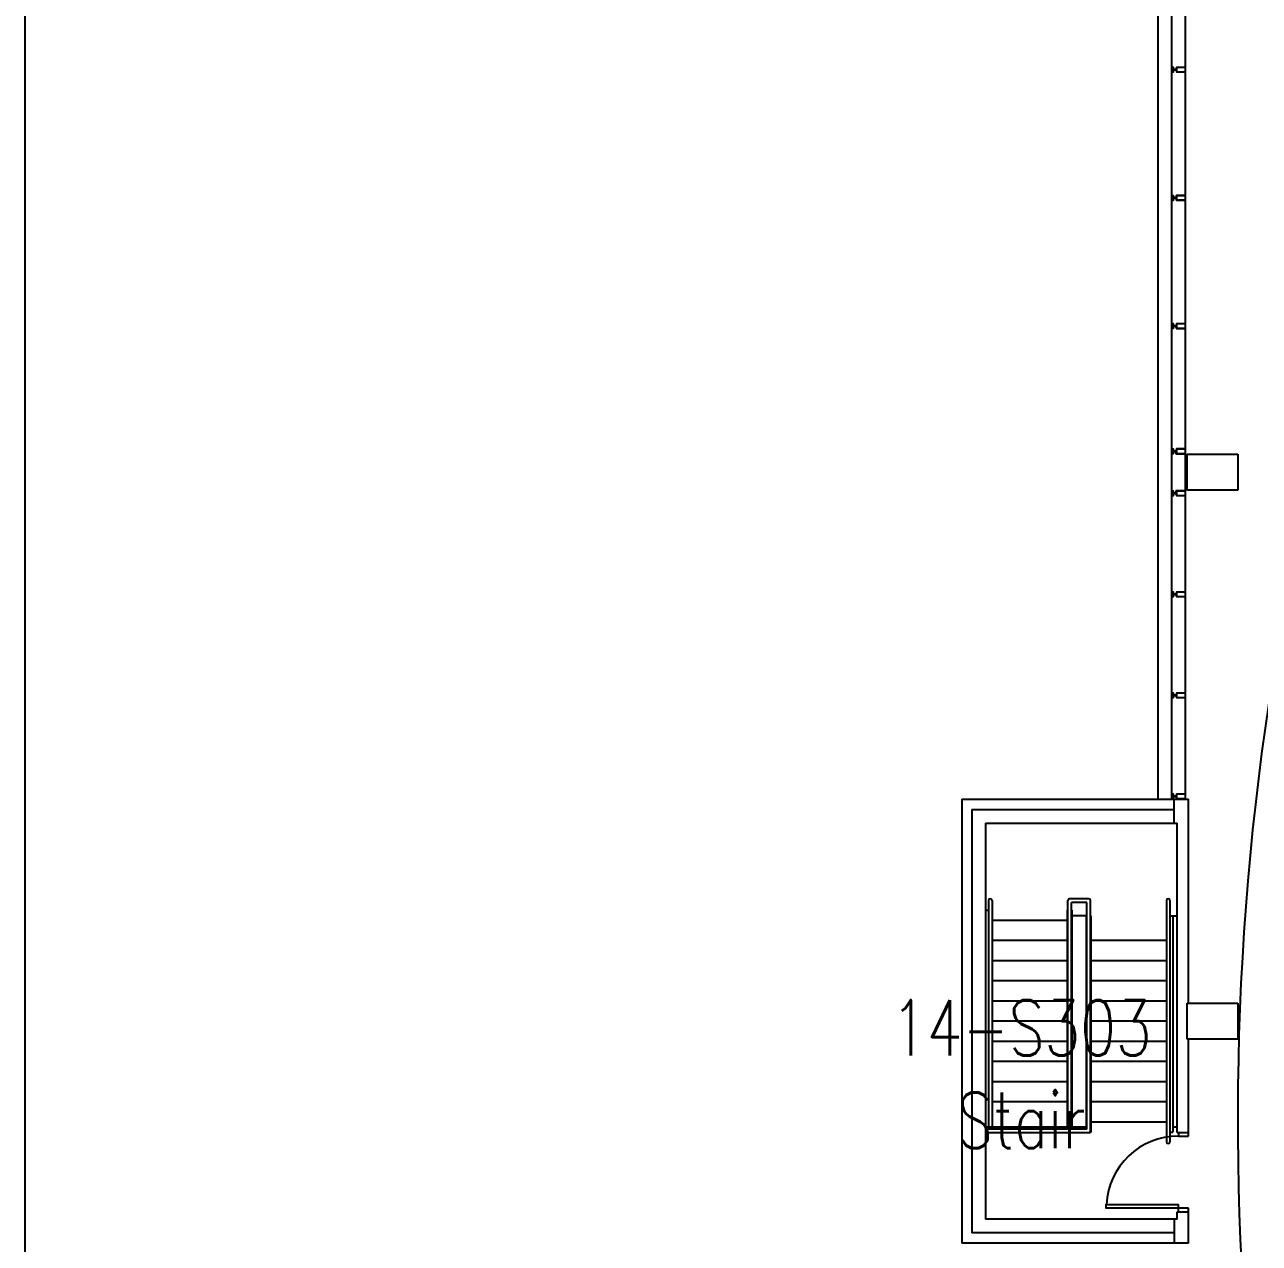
# Model space of a CAD drawing. Extents: x 11182 to 734459, y -1391328 to 152085.
# Drawn here: x 409349 to 426488, y -1339550 to -1322633 of the extents above; entities that cross this region are included whole.
import ezdxf
from ezdxf.enums import TextEntityAlignment as Align

# ---------------------------------------------------------------- set-up
doc = ezdxf.new("R2010")
doc.units = 0
doc.header["$LTSCALE"] = 500
doc.header["$MEASUREMENT"] = 0
doc.layers.add('0_Defpoints', color=106, linetype='CONTINUOUS', plot=False)
for name, color, linetype in [('0_room_data', 7, 'CONTINUOUS'), ('1_Wall_Exist', 251, 'CONTINUOUS'), ('3_Text', 7, 'CONTINUOUS')]:
    doc.layers.add(name, color=color, linetype=linetype)
doc.styles.add('1_200', font='simplex.shx', dxfattribs={"width": 0.75, "height": 460})

# ---------------------------------------------------------------- blocks, each defined once
blk = doc.blocks.new('room_data')
at = {"layer": '3_Text', "style": '1_200', "width": 0.75}
for tag, p in [('ROOMNUM', (0, 0)), ('ROOMUSE', (0, -575))]:
    blk.add_attdef(tag, text='', height=345, dxfattribs=at).set_placement(p, align=Align.MIDDLE_CENTER)

msp = doc.modelspace()

# ---------------------------------------------------------------- linework, layer by layer
at = {"layer": '0_Defpoints'}
msp.add_lwpolyline([(555335, -1382994), (555335, -1288533), (409349, -1288533), (409349, -1382994)], close=True, dxfattribs=at)
at = {"layer": '1_Wall_Exist'}
for p, q in [((425084, -1333391), (425084, -1305893)), ((425270, -1306297), (425270, -1333391)), ((425300, -1323249), (425300, -1323265)), ((425300, -1325029), (425300, -1325045)), ((425300, -1326809), (425300, -1326825)), ((425300, -1328547), (425300, -1328563)), ((425329, -1328569), (425329, -1328591)), ((425329, -1328591), (425461, -1328591)), ((425461, -1328591), (425461, -1329103)), ((425488, -1329097), (425488, -1328597)), ((425488, -1328597), (426188, -1328597)), ((426188, -1328597), (426188, -1329097)), ((425300, -1329131), (425300, -1329147)), ((425461, -1329103), (425330, -1329103)), ((425330, -1329103), (425330, -1329125)), ((426188, -1329097), (425488, -1329097)), ((425300, -1330533), (425300, -1330549)), ((425300, -1331935), (425300, -1331951)), ((425300, -1333337), (425300, -1333353)), ((422357, -1333386), (422357, -1339548)), ((422357, -1333386), (425504, -1333386)), ((422498, -1333527), (425304, -1333527)), ((422498, -1333527), (422498, -1339407)), ((425304, -1333717), (425304, -1333386)), ((425504, -1336217), (425504, -1333386)), ((422688, -1333717), (425348, -1333717)), ((422688, -1333717), (422688, -1339217)), ((425348, -1338012), (425348, -1333717)), ((422728, -1334792), (422728, -1337932)), ((422778, -1334792), (422778, -1337932)), ((423830, -1337932), (423830, -1334792)), ((424120, -1334767), (423855, -1334767)), ((423880, -1337932), (423880, -1334817)), ((424095, -1334817), (423880, -1334817)), ((424095, -1337967), (424095, -1334817)), ((424145, -1337992), (424145, -1334792)), ((425198, -1334792), (425198, -1338142)), ((425248, -1334792), (425248, -1338142)), ((422688, -1334927), (422728, -1334927)), ((423823, -1335067), (422778, -1335067)), ((423823, -1337932), (423823, -1334927)), ((423823, -1334927), (423830, -1334927)), ((423880, -1334927), (423888, -1334927)), ((423888, -1337932), (423888, -1334927)), ((424095, -1335002), (423888, -1335002)), ((424088, -1337967), (424088, -1335002)), ((424145, -1335002), (424153, -1335002)), ((424153, -1338007), (424153, -1335002)), ((425248, -1335002), (425332, -1335002)), ((425288, -1335002), (425288, -1338007)), ((423823, -1335347), (422778, -1335347)), ((425198, -1335347), (424153, -1335347)), ((423823, -1335627), (422778, -1335627)), ((425198, -1335627), (424153, -1335627)), ((423823, -1335907), (422778, -1335907)), ((425198, -1335907), (424153, -1335907)), ((423823, -1336187), (422778, -1336187)), ((425198, -1336187), (424153, -1336187)), ((425488, -1336717), (425488, -1336217)), ((425488, -1336217), (426188, -1336217)), ((426188, -1336217), (426188, -1336717)), ((423823, -1336467), (422778, -1336467)), ((425198, -1336467), (424153, -1336467)), ((423823, -1336747), (422778, -1336747)), ((425198, -1336747), (424153, -1336747)), ((426188, -1336717), (425488, -1336717)), ((423823, -1337027), (422778, -1337027)), ((425198, -1337027), (424153, -1337027)), ((423823, -1337307), (422778, -1337307)), ((425198, -1337307), (424153, -1337307)), ((423823, -1337587), (422778, -1337587)), ((425198, -1337587), (424153, -1337587)), ((422688, -1337932), (424088, -1337932)), ((424095, -1337967), (422728, -1337967)), ((425198, -1337867), (424153, -1337867)), ((425288, -1337932), (425332, -1337932)), ((424120, -1338017), (422728, -1338017)), ((424140, -1338007), (424153, -1338007)), ((425248, -1338007), (425288, -1338007)), ((425348, -1338012), (425504, -1338012)), ((425348, -1339217), (425348, -1339112)), ((425348, -1339112), (425504, -1339112)), ((425504, -1339548), (425504, -1339062)), ((425348, -1339217), (422688, -1339217)), ((425304, -1339217), (425304, -1339548)), ((425304, -1339407), (422498, -1339407)), ((425504, -1339548), (422357, -1339548))]:
    msp.add_line(p, q, dxfattribs=at)
for points in [[(425336, -1333353), (425336, -1333371, 0.414214), (425337, -1333372), (425337, -1333372), (425337, -1333371), (425340, -1333371, -0.414214), (425342, -1333373), (425342, -1333374, -0.414214), (425340, -1333375), (425337, -1333375), (425337, -1333374), (425337, -1333374, 0.414214), (425336, -1333375), (425336, -1333377), (425464, -1333377), (425464, -1306297)], [(425270, -1323225), (425294, -1323225), (425294, -1323225, -0.36397), (425293, -1323226), (425291, -1323226), (425288, -1323227), (425272, -1323227), (425272, -1323287), (425288, -1323287, -1.25595), (425291, -1323287), (425293, -1323288, -0.36397), (425294, -1323288), (425294, -1323289), (425270, -1323289)], [(425294, -1323261), (425298, -1323261, 0.414214), (425299, -1323260), (425299, -1323254, 0.414214), (425298, -1323253), (425294, -1323253)], [(425300, -1323253), (425301, -1323253), (425301, -1323254), (425301, -1323254), (425302, -1323253), (425302, -1323253), (425303, -1323254), (425303, -1323254), (425303, -1323253), (425304, -1323253), (425304, -1323254), (425305, -1323254), (425305, -1323253), (425305, -1323253), (425306, -1323254), (425306, -1323254), (425307, -1323253), (425307, -1323253), (425307, -1323254), (425308, -1323254), (425308, -1323253), (425309, -1323253), (425309, -1323254), (425309, -1323254), (425310, -1323253), (425310, -1323253), (425311, -1323254), (425311, -1323254), (425311, -1323253), (425312, -1323253), (425312, -1323254), (425313, -1323254), (425313, -1323253), (425313, -1323253), (425314, -1323254), (425314, -1323254), (425315, -1323253), (425315, -1323253), (425315, -1323254), (425316, -1323254), (425316, -1323254, -0.627131), (425315, -1323260), (425315, -1323260), (425315, -1323260), (425314, -1323261), (425314, -1323261), (425313, -1323260), (425313, -1323260), (425313, -1323261), (425312, -1323261), (425312, -1323260), (425311, -1323260), (425311, -1323261), (425311, -1323261), (425310, -1323260), (425310, -1323260), (425309, -1323261), (425309, -1323261), (425309, -1323260), (425308, -1323260), (425308, -1323261), (425307, -1323261), (425307, -1323260), (425307, -1323260), (425306, -1323261), (425306, -1323261), (425305, -1323260), (425305, -1323260), (425305, -1323261), (425304, -1323261), (425304, -1323260), (425303, -1323260), (425303, -1323261), (425303, -1323261), (425302, -1323260), (425302, -1323260), (425301, -1323261), (425301, -1323261), (425301, -1323260), (425300, -1323260), (425300, -1323261)], [(425464, -1323225), (425336, -1323225), (425336, -1323226), (425337, -1323227), (425337, -1323227), (425337, -1323226), (425340, -1323226, -0.414214), (425342, -1323228), (425342, -1323229, -0.414214), (425340, -1323230), (425337, -1323230), (425337, -1323230), (425337, -1323230, 0.414214), (425336, -1323230), (425336, -1323249)], [(425336, -1323265), (425336, -1323283, 0.414214), (425337, -1323284), (425337, -1323284), (425337, -1323283), (425340, -1323283, -0.414214), (425342, -1323285), (425342, -1323286, -0.414214), (425340, -1323287), (425337, -1323287), (425337, -1323286), (425337, -1323286, 0.414214), (425336, -1323287), (425336, -1323289), (425464, -1323289)], [(425270, -1325005), (425294, -1325005), (425294, -1325005, -0.36397), (425293, -1325006), (425291, -1325006), (425288, -1325007), (425272, -1325007), (425272, -1325067), (425288, -1325067, -1.25595), (425291, -1325067), (425293, -1325068, -0.36397), (425294, -1325068), (425294, -1325069), (425270, -1325069)], [(425294, -1325041), (425298, -1325041, 0.414214), (425299, -1325040), (425299, -1325034, 0.414214), (425298, -1325033), (425294, -1325033)], [(425300, -1325033), (425301, -1325033), (425301, -1325034), (425301, -1325034), (425302, -1325033), (425302, -1325033), (425303, -1325034), (425303, -1325034), (425303, -1325033), (425304, -1325033), (425304, -1325034), (425305, -1325034), (425305, -1325033), (425305, -1325033), (425306, -1325034), (425306, -1325034), (425307, -1325033), (425307, -1325033), (425307, -1325034), (425308, -1325034), (425308, -1325033), (425309, -1325033), (425309, -1325034), (425309, -1325034), (425310, -1325033), (425310, -1325033), (425311, -1325034), (425311, -1325034), (425311, -1325033), (425312, -1325033), (425312, -1325034), (425313, -1325034), (425313, -1325033), (425313, -1325033), (425314, -1325034), (425314, -1325034), (425315, -1325033), (425315, -1325033), (425315, -1325034), (425316, -1325034), (425316, -1325034, -0.627131), (425315, -1325040), (425315, -1325040), (425315, -1325040), (425314, -1325041), (425314, -1325041), (425313, -1325040), (425313, -1325040), (425313, -1325041), (425312, -1325041), (425312, -1325040), (425311, -1325040), (425311, -1325041), (425311, -1325041), (425310, -1325040), (425310, -1325040), (425309, -1325041), (425309, -1325041), (425309, -1325040), (425308, -1325040), (425308, -1325041), (425307, -1325041), (425307, -1325040), (425307, -1325040), (425306, -1325041), (425306, -1325041), (425305, -1325040), (425305, -1325040), (425305, -1325041), (425304, -1325041), (425304, -1325040), (425303, -1325040), (425303, -1325041), (425303, -1325041), (425302, -1325040), (425302, -1325040), (425301, -1325041), (425301, -1325041), (425301, -1325040), (425300, -1325040), (425300, -1325041)], [(425464, -1325005), (425336, -1325005), (425336, -1325006), (425337, -1325007), (425337, -1325007), (425337, -1325006), (425340, -1325006, -0.414214), (425342, -1325008), (425342, -1325009, -0.414214), (425340, -1325010), (425337, -1325010), (425337, -1325010), (425337, -1325010, 0.414214), (425336, -1325010), (425336, -1325029)], [(425336, -1325045), (425336, -1325063, 0.414214), (425337, -1325064), (425337, -1325064), (425337, -1325063), (425340, -1325063, -0.414214), (425342, -1325065), (425342, -1325066, -0.414214), (425340, -1325067), (425337, -1325067), (425337, -1325066), (425337, -1325066, 0.414214), (425336, -1325067), (425336, -1325069), (425464, -1325069)], [(425270, -1326785), (425294, -1326785), (425294, -1326785, -0.36397), (425293, -1326786), (425291, -1326786), (425288, -1326787), (425272, -1326787), (425272, -1326847), (425288, -1326847, -1.25595), (425291, -1326847), (425293, -1326848, -0.36397), (425294, -1326848), (425294, -1326849), (425270, -1326849)], [(425294, -1326821), (425298, -1326821, 0.414214), (425299, -1326820), (425299, -1326814, 0.414214), (425298, -1326813), (425294, -1326813)], [(425300, -1326813), (425301, -1326813), (425301, -1326814), (425301, -1326814), (425302, -1326813), (425302, -1326813), (425303, -1326814), (425303, -1326814), (425303, -1326813), (425304, -1326813), (425304, -1326814), (425305, -1326814), (425305, -1326813), (425305, -1326813), (425306, -1326814), (425306, -1326814), (425307, -1326813), (425307, -1326813), (425307, -1326814), (425308, -1326814), (425308, -1326813), (425309, -1326813), (425309, -1326814), (425309, -1326814), (425310, -1326813), (425310, -1326813), (425311, -1326814), (425311, -1326814), (425311, -1326813), (425312, -1326813), (425312, -1326814), (425313, -1326814), (425313, -1326813), (425313, -1326813), (425314, -1326814), (425314, -1326814), (425315, -1326813), (425315, -1326813), (425315, -1326814), (425316, -1326814), (425316, -1326814, -0.627131), (425315, -1326820), (425315, -1326820), (425315, -1326820), (425314, -1326821), (425314, -1326821), (425313, -1326820), (425313, -1326820), (425313, -1326821), (425312, -1326821), (425312, -1326820), (425311, -1326820), (425311, -1326821), (425311, -1326821), (425310, -1326820), (425310, -1326820), (425309, -1326821), (425309, -1326821), (425309, -1326820), (425308, -1326820), (425308, -1326821), (425307, -1326821), (425307, -1326820), (425307, -1326820), (425306, -1326821), (425306, -1326821), (425305, -1326820), (425305, -1326820), (425305, -1326821), (425304, -1326821), (425304, -1326820), (425303, -1326820), (425303, -1326821), (425303, -1326821), (425302, -1326820), (425302, -1326820), (425301, -1326821), (425301, -1326821), (425301, -1326820), (425300, -1326820), (425300, -1326821)], [(425464, -1326785), (425336, -1326785), (425336, -1326786), (425337, -1326787), (425337, -1326787), (425337, -1326786), (425340, -1326786, -0.414214), (425342, -1326788), (425342, -1326789, -0.414214), (425340, -1326790), (425337, -1326790), (425337, -1326790), (425337, -1326790, 0.414214), (425336, -1326790), (425336, -1326809)], [(425336, -1326825), (425336, -1326843, 0.414214), (425337, -1326844), (425337, -1326844), (425337, -1326843), (425340, -1326843, -0.414214), (425342, -1326845), (425342, -1326846, -0.414214), (425340, -1326847), (425337, -1326847), (425337, -1326846), (425337, -1326846, 0.414214), (425336, -1326847), (425336, -1326849), (425464, -1326849)], [(425270, -1328523), (425294, -1328523), (425294, -1328523, -0.36397), (425293, -1328524), (425291, -1328524), (425288, -1328525), (425272, -1328525), (425272, -1328585), (425288, -1328585, -1.25595), (425291, -1328585), (425293, -1328586, -0.36397), (425294, -1328586), (425294, -1328587), (425270, -1328587)], [(425294, -1328559), (425298, -1328559, 0.414214), (425299, -1328558), (425299, -1328552, 0.414214), (425298, -1328551), (425294, -1328551)], [(425300, -1328551), (425301, -1328551), (425301, -1328552), (425301, -1328552), (425302, -1328551), (425302, -1328551), (425303, -1328552), (425303, -1328552), (425303, -1328551), (425304, -1328551), (425304, -1328552), (425305, -1328552), (425305, -1328551), (425305, -1328551), (425306, -1328552), (425306, -1328552), (425307, -1328551), (425307, -1328551), (425307, -1328552), (425308, -1328552), (425308, -1328551), (425309, -1328551), (425309, -1328552), (425309, -1328552), (425310, -1328551), (425310, -1328551), (425311, -1328552), (425311, -1328552), (425311, -1328551), (425312, -1328551), (425312, -1328552), (425313, -1328552), (425313, -1328551), (425313, -1328551), (425314, -1328552), (425314, -1328552), (425315, -1328551), (425315, -1328551), (425315, -1328552), (425316, -1328552), (425316, -1328552, -0.627131), (425315, -1328558), (425315, -1328558), (425315, -1328558), (425314, -1328559), (425314, -1328559), (425313, -1328558), (425313, -1328558), (425313, -1328559), (425312, -1328559), (425312, -1328558), (425311, -1328558), (425311, -1328559), (425311, -1328559), (425310, -1328558), (425310, -1328558), (425309, -1328559), (425309, -1328559), (425309, -1328558), (425308, -1328558), (425308, -1328559), (425307, -1328559), (425307, -1328558), (425307, -1328558), (425306, -1328559), (425306, -1328559), (425305, -1328558), (425305, -1328558), (425305, -1328559), (425304, -1328559), (425304, -1328558), (425303, -1328558), (425303, -1328559), (425303, -1328559), (425302, -1328558), (425302, -1328558), (425301, -1328559), (425301, -1328559), (425301, -1328558), (425300, -1328558), (425300, -1328559)], [(425464, -1328523), (425336, -1328523), (425336, -1328524), (425337, -1328525), (425337, -1328525), (425337, -1328524), (425340, -1328524, -0.414214), (425342, -1328526), (425342, -1328527, -0.414214), (425340, -1328528), (425337, -1328528), (425337, -1328528), (425337, -1328528, 0.414214), (425336, -1328528), (425336, -1328547)], [(425336, -1328563), (425336, -1328581, 0.414214), (425337, -1328582), (425337, -1328582), (425337, -1328581), (425340, -1328581, -0.414214), (425342, -1328583), (425342, -1328584, -0.414214), (425340, -1328585), (425337, -1328585), (425337, -1328584), (425337, -1328584, 0.414214), (425336, -1328585), (425336, -1328587), (425464, -1328587)], [(425270, -1329107), (425294, -1329107), (425294, -1329107, -0.36397), (425293, -1329108), (425291, -1329108), (425288, -1329109), (425272, -1329109), (425272, -1329169), (425288, -1329169, -1.25595), (425291, -1329169), (425293, -1329170, -0.36397), (425294, -1329170), (425294, -1329171), (425270, -1329171)], [(425294, -1329143), (425298, -1329143, 0.414214), (425299, -1329142), (425299, -1329136, 0.414214), (425298, -1329135), (425294, -1329135)], [(425300, -1329135), (425301, -1329135), (425301, -1329136), (425301, -1329136), (425302, -1329135), (425302, -1329135), (425303, -1329136), (425303, -1329136), (425303, -1329135), (425304, -1329135), (425304, -1329136), (425305, -1329136), (425305, -1329135), (425305, -1329135), (425306, -1329136), (425306, -1329136), (425307, -1329135), (425307, -1329135), (425307, -1329136), (425308, -1329136), (425308, -1329135), (425309, -1329135), (425309, -1329136), (425309, -1329136), (425310, -1329135), (425310, -1329135), (425311, -1329136), (425311, -1329136), (425311, -1329135), (425312, -1329135), (425312, -1329136), (425313, -1329136), (425313, -1329135), (425313, -1329135), (425314, -1329136), (425314, -1329136), (425315, -1329135), (425315, -1329135), (425315, -1329136), (425316, -1329136), (425316, -1329136, -0.627131), (425315, -1329142), (425315, -1329142), (425315, -1329142), (425314, -1329143), (425314, -1329143), (425313, -1329142), (425313, -1329142), (425313, -1329143), (425312, -1329143), (425312, -1329142), (425311, -1329142), (425311, -1329143), (425311, -1329143), (425310, -1329142), (425310, -1329142), (425309, -1329143), (425309, -1329143), (425309, -1329142), (425308, -1329142), (425308, -1329143), (425307, -1329143), (425307, -1329142), (425307, -1329142), (425306, -1329143), (425306, -1329143), (425305, -1329142), (425305, -1329142), (425305, -1329143), (425304, -1329143), (425304, -1329142), (425303, -1329142), (425303, -1329143), (425303, -1329143), (425302, -1329142), (425302, -1329142), (425301, -1329143), (425301, -1329143), (425301, -1329142), (425300, -1329142), (425300, -1329143)], [(425464, -1329107), (425336, -1329107), (425336, -1329108), (425337, -1329109), (425337, -1329109), (425337, -1329108), (425340, -1329108, -0.414214), (425342, -1329110), (425342, -1329111, -0.414214), (425340, -1329112), (425337, -1329112), (425337, -1329112), (425337, -1329112, 0.414214), (425336, -1329112), (425336, -1329131)], [(425336, -1329147), (425336, -1329165, 0.414214), (425337, -1329166), (425337, -1329166), (425337, -1329165), (425340, -1329165, -0.414214), (425342, -1329167), (425342, -1329168, -0.414214), (425340, -1329169), (425337, -1329169), (425337, -1329168), (425337, -1329168, 0.414214), (425336, -1329169), (425336, -1329171), (425464, -1329171)], [(425270, -1330509), (425294, -1330509), (425294, -1330509, -0.36397), (425293, -1330510), (425291, -1330510), (425288, -1330511), (425272, -1330511), (425272, -1330571), (425288, -1330571, -1.25595), (425291, -1330571), (425293, -1330572, -0.36397), (425294, -1330572), (425294, -1330573), (425270, -1330573)], [(425294, -1330545), (425298, -1330545, 0.414214), (425299, -1330544), (425299, -1330538, 0.414214), (425298, -1330537), (425294, -1330537)], [(425300, -1330537), (425301, -1330537), (425301, -1330538), (425301, -1330538), (425302, -1330537), (425302, -1330537), (425303, -1330538), (425303, -1330538), (425303, -1330537), (425304, -1330537), (425304, -1330538), (425305, -1330538), (425305, -1330537), (425305, -1330537), (425306, -1330538), (425306, -1330538), (425307, -1330537), (425307, -1330537), (425307, -1330538), (425308, -1330538), (425308, -1330537), (425309, -1330537), (425309, -1330538), (425309, -1330538), (425310, -1330537), (425310, -1330537), (425311, -1330538), (425311, -1330538), (425311, -1330537), (425312, -1330537), (425312, -1330538), (425313, -1330538), (425313, -1330537), (425313, -1330537), (425314, -1330538), (425314, -1330538), (425315, -1330537), (425315, -1330537), (425315, -1330538), (425316, -1330538), (425316, -1330538, -0.627131), (425315, -1330544), (425315, -1330544), (425315, -1330544), (425314, -1330545), (425314, -1330545), (425313, -1330544), (425313, -1330544), (425313, -1330545), (425312, -1330545), (425312, -1330544), (425311, -1330544), (425311, -1330545), (425311, -1330545), (425310, -1330544), (425310, -1330544), (425309, -1330545), (425309, -1330545), (425309, -1330544), (425308, -1330544), (425308, -1330545), (425307, -1330545), (425307, -1330544), (425307, -1330544), (425306, -1330545), (425306, -1330545), (425305, -1330544), (425305, -1330544), (425305, -1330545), (425304, -1330545), (425304, -1330544), (425303, -1330544), (425303, -1330545), (425303, -1330545), (425302, -1330544), (425302, -1330544), (425301, -1330545), (425301, -1330545), (425301, -1330544), (425300, -1330544), (425300, -1330545)], [(425464, -1330509), (425336, -1330509), (425336, -1330510), (425337, -1330511), (425337, -1330511), (425337, -1330510), (425340, -1330510, -0.414214), (425342, -1330512), (425342, -1330513, -0.414214), (425340, -1330514), (425337, -1330514), (425337, -1330514), (425337, -1330514, 0.414214), (425336, -1330514), (425336, -1330533)], [(425336, -1330549), (425336, -1330567, 0.414214), (425337, -1330568), (425337, -1330568), (425337, -1330567), (425340, -1330567, -0.414214), (425342, -1330569), (425342, -1330570, -0.414214), (425340, -1330571), (425337, -1330571), (425337, -1330570), (425337, -1330570, 0.414214), (425336, -1330571), (425336, -1330573), (425464, -1330573)], [(425270, -1331911), (425294, -1331911), (425294, -1331911, -0.36397), (425293, -1331912), (425291, -1331912), (425288, -1331913), (425272, -1331913), (425272, -1331973), (425288, -1331973, -1.25595), (425291, -1331973), (425293, -1331974, -0.36397), (425294, -1331974), (425294, -1331975), (425270, -1331975)], [(425294, -1331947), (425298, -1331947, 0.414214), (425299, -1331946), (425299, -1331940, 0.414214), (425298, -1331939), (425294, -1331939)], [(425300, -1331939), (425301, -1331939), (425301, -1331940), (425301, -1331940), (425302, -1331939), (425302, -1331939), (425303, -1331940), (425303, -1331940), (425303, -1331939), (425304, -1331939), (425304, -1331940), (425305, -1331940), (425305, -1331939), (425305, -1331939), (425306, -1331940), (425306, -1331940), (425307, -1331939), (425307, -1331939), (425307, -1331940), (425308, -1331940), (425308, -1331939), (425309, -1331939), (425309, -1331940), (425309, -1331940), (425310, -1331939), (425310, -1331939), (425311, -1331940), (425311, -1331940), (425311, -1331939), (425312, -1331939), (425312, -1331940), (425313, -1331940), (425313, -1331939), (425313, -1331939), (425314, -1331940), (425314, -1331940), (425315, -1331939), (425315, -1331939), (425315, -1331940), (425316, -1331940), (425316, -1331940, -0.627131), (425315, -1331946), (425315, -1331946), (425315, -1331946), (425314, -1331947), (425314, -1331947), (425313, -1331946), (425313, -1331946), (425313, -1331947), (425312, -1331947), (425312, -1331946), (425311, -1331946), (425311, -1331947), (425311, -1331947), (425310, -1331946), (425310, -1331946), (425309, -1331947), (425309, -1331947), (425309, -1331946), (425308, -1331946), (425308, -1331947), (425307, -1331947), (425307, -1331946), (425307, -1331946), (425306, -1331947), (425306, -1331947), (425305, -1331946), (425305, -1331946), (425305, -1331947), (425304, -1331947), (425304, -1331946), (425303, -1331946), (425303, -1331947), (425303, -1331947), (425302, -1331946), (425302, -1331946), (425301, -1331947), (425301, -1331947), (425301, -1331946), (425300, -1331946), (425300, -1331947)], [(425464, -1331911), (425336, -1331911), (425336, -1331912), (425337, -1331913), (425337, -1331913), (425337, -1331912), (425340, -1331912, -0.414214), (425342, -1331914), (425342, -1331915, -0.414214), (425340, -1331916), (425337, -1331916), (425337, -1331916), (425337, -1331916, 0.414214), (425336, -1331916), (425336, -1331935)], [(425336, -1331951), (425336, -1331969, 0.414214), (425337, -1331970), (425337, -1331970), (425337, -1331969), (425340, -1331969, -0.414214), (425342, -1331971), (425342, -1331972, -0.414214), (425340, -1331973), (425337, -1331973), (425337, -1331972), (425337, -1331972, 0.414214), (425336, -1331973), (425336, -1331975), (425464, -1331975)], [(425270, -1333313), (425294, -1333313), (425294, -1333313, -0.36397), (425293, -1333314)], [(425294, -1333314), (425291, -1333314), (425288, -1333315), (425272, -1333315), (425272, -1333375), (425288, -1333375, -1.25595), (425291, -1333375), (425293, -1333376, -0.36397), (425294, -1333376), (425294, -1333377), (425270, -1333377)], [(425291, -1333314, -1), (425288, -1333315), (425280, -1333318, 0.297334), (425280, -1333319), (425280, -1333320, 0.541623), (425281, -1333321), (425285, -1333320, -0.104064), (425286, -1333319), (425290, -1333319, -0.414214), (425291, -1333320), (425291, -1333344), (425291, -1333345), (425291, -1333345), (425291, -1333369, -0.414214), (425290, -1333370), (425286, -1333370), (425285, -1333370), (425281, -1333368, 0.541623), (425280, -1333369), (425280, -1333370, 0.297334), (425280, -1333371), (425288, -1333375, -1), (425291, -1333375), (425294, -1333376), (425296, -1333375), (425296, -1333374), (425294, -1333374), (425294, -1333315), (425296, -1333315), (425296, -1333315), (425294, -1333314)], [(425294, -1333349), (425298, -1333349, 0.414214), (425299, -1333348), (425299, -1333342, 0.414214), (425298, -1333341), (425294, -1333341)], [(425300, -1333341), (425301, -1333341), (425301, -1333342), (425301, -1333342), (425302, -1333341), (425302, -1333341), (425303, -1333342), (425303, -1333342), (425303, -1333341), (425304, -1333341), (425304, -1333342), (425305, -1333342), (425305, -1333341), (425305, -1333341), (425306, -1333342), (425306, -1333342), (425307, -1333341), (425307, -1333341), (425307, -1333342), (425308, -1333342), (425308, -1333341), (425309, -1333341), (425309, -1333342), (425309, -1333342), (425310, -1333341), (425310, -1333341), (425311, -1333342), (425311, -1333342), (425311, -1333341), (425312, -1333341), (425312, -1333342), (425313, -1333342), (425313, -1333341), (425313, -1333341), (425314, -1333342), (425314, -1333342), (425315, -1333341), (425315, -1333341), (425315, -1333342), (425316, -1333342), (425316, -1333342, -0.627131), (425315, -1333348), (425315, -1333348), (425315, -1333348), (425314, -1333349), (425314, -1333349), (425313, -1333348), (425313, -1333348), (425313, -1333349), (425312, -1333349), (425312, -1333348), (425311, -1333348), (425311, -1333349), (425311, -1333349), (425310, -1333348), (425310, -1333348), (425309, -1333349), (425309, -1333349), (425309, -1333348), (425308, -1333348), (425308, -1333349), (425307, -1333349), (425307, -1333348), (425307, -1333348), (425306, -1333349), (425306, -1333349), (425305, -1333348), (425305, -1333348), (425305, -1333349), (425304, -1333349), (425304, -1333348), (425303, -1333348), (425303, -1333349), (425303, -1333349), (425302, -1333348), (425302, -1333348), (425301, -1333349), (425301, -1333349), (425301, -1333348), (425300, -1333348), (425300, -1333349)], [(425464, -1333313), (425336, -1333313), (425336, -1333314), (425337, -1333315), (425337, -1333315), (425337, -1333314), (425340, -1333314, -0.414214), (425342, -1333316), (425342, -1333317, -0.414214), (425340, -1333318), (425337, -1333318), (425337, -1333318), (425337, -1333318, 0.414214), (425336, -1333318), (425336, -1333337)]]:
    msp.add_lwpolyline(points, format="xyb", dxfattribs=at)
for points in [[(425286, -1323282, -0.104064), (425285, -1323282), (425281, -1323280, 0.541623), (425280, -1323281), (425280, -1323282, 0.297334), (425280, -1323283), (425288, -1323287, -1), (425291, -1323287), (425294, -1323288), (425296, -1323287), (425296, -1323286), (425294, -1323286), (425294, -1323227), (425296, -1323227), (425296, -1323227), (425294, -1323226), (425291, -1323226, -1), (425288, -1323227), (425280, -1323230, 0.297334), (425280, -1323231), (425280, -1323232, 0.541623), (425281, -1323233), (425285, -1323232, -0.104064), (425286, -1323231), (425290, -1323231, -0.414214), (425291, -1323232), (425291, -1323256), (425291, -1323257), (425291, -1323257), (425291, -1323281, -0.414214), (425290, -1323282)], [(425322, -1323261, 0.414214), (425323, -1323262), (425335, -1323262, 0.414214), (425336, -1323261), (425336, -1323253, 0.414214), (425335, -1323252), (425323, -1323252, 0.414214), (425322, -1323253)], [(425345, -1323283), (425345, -1323286), (425461, -1323286), (425461, -1323228), (425345, -1323228), (425345, -1323231, -0.414214), (425342, -1323234), (425339, -1323234), (425339, -1323280), (425342, -1323280, -0.414214)], [(425286, -1325062, -0.104064), (425285, -1325062), (425281, -1325060, 0.541623), (425280, -1325061), (425280, -1325062, 0.297334), (425280, -1325063), (425288, -1325067, -1), (425291, -1325067), (425294, -1325068), (425296, -1325067), (425296, -1325066), (425294, -1325066), (425294, -1325007), (425296, -1325007), (425296, -1325007), (425294, -1325006), (425291, -1325006, -1), (425288, -1325007), (425280, -1325010, 0.297334), (425280, -1325011), (425280, -1325012, 0.541623), (425281, -1325013), (425285, -1325012, -0.104064), (425286, -1325011), (425290, -1325011, -0.414214), (425291, -1325012), (425291, -1325036), (425291, -1325037), (425291, -1325037), (425291, -1325061, -0.414214), (425290, -1325062)], [(425322, -1325041, 0.414214), (425323, -1325042), (425335, -1325042, 0.414214), (425336, -1325041), (425336, -1325033, 0.414214), (425335, -1325032), (425323, -1325032, 0.414214), (425322, -1325033)], [(425345, -1325063), (425345, -1325066), (425461, -1325066), (425461, -1325008), (425345, -1325008), (425345, -1325011, -0.414214), (425342, -1325014), (425339, -1325014), (425339, -1325060), (425342, -1325060, -0.414214)], [(425286, -1326842, -0.104064), (425285, -1326842), (425281, -1326840, 0.541623), (425280, -1326841), (425280, -1326842, 0.297334), (425280, -1326843), (425288, -1326847, -1), (425291, -1326847), (425294, -1326848), (425296, -1326847), (425296, -1326846), (425294, -1326846), (425294, -1326787), (425296, -1326787), (425296, -1326787), (425294, -1326786), (425291, -1326786, -1), (425288, -1326787), (425280, -1326790, 0.297334), (425280, -1326791), (425280, -1326792, 0.541623), (425281, -1326793), (425285, -1326792, -0.104064), (425286, -1326791), (425290, -1326791, -0.414214), (425291, -1326792), (425291, -1326816), (425291, -1326817), (425291, -1326817), (425291, -1326841, -0.414214), (425290, -1326842)], [(425322, -1326821, 0.414214), (425323, -1326822), (425335, -1326822, 0.414214), (425336, -1326821), (425336, -1326813, 0.414214), (425335, -1326812), (425323, -1326812, 0.414214), (425322, -1326813)], [(425345, -1326843), (425345, -1326846), (425461, -1326846), (425461, -1326788), (425345, -1326788), (425345, -1326791, -0.414214), (425342, -1326794), (425339, -1326794), (425339, -1326840), (425342, -1326840, -0.414214)], [(425286, -1328580, -0.104064), (425285, -1328580), (425281, -1328578, 0.541623), (425280, -1328579), (425280, -1328580, 0.297334), (425280, -1328581), (425288, -1328585, -1), (425291, -1328585), (425294, -1328586), (425296, -1328585), (425296, -1328584), (425294, -1328584), (425294, -1328525), (425296, -1328525), (425296, -1328525), (425294, -1328524), (425291, -1328524, -1), (425288, -1328525), (425280, -1328528, 0.297334), (425280, -1328529), (425280, -1328530, 0.541623), (425281, -1328531), (425285, -1328530, -0.104064), (425286, -1328529), (425290, -1328529, -0.414214), (425291, -1328530), (425291, -1328554), (425291, -1328555), (425291, -1328555), (425291, -1328579, -0.414214), (425290, -1328580)], [(425322, -1328559, 0.414214), (425323, -1328560), (425335, -1328560, 0.414214), (425336, -1328559), (425336, -1328551, 0.414214), (425335, -1328550), (425323, -1328550, 0.414214), (425322, -1328551)], [(425345, -1328581), (425345, -1328584), (425461, -1328584), (425461, -1328526), (425345, -1328526), (425345, -1328529, -0.414214), (425342, -1328532), (425339, -1328532), (425339, -1328578), (425342, -1328578, -0.414214)], [(425286, -1329164, -0.104064), (425285, -1329164), (425281, -1329162, 0.541623), (425280, -1329163), (425280, -1329164, 0.297334), (425280, -1329165), (425288, -1329169, -1), (425291, -1329169), (425294, -1329170), (425296, -1329169), (425296, -1329168), (425294, -1329168), (425294, -1329109), (425296, -1329109), (425296, -1329109), (425294, -1329108), (425291, -1329108, -1), (425288, -1329109), (425280, -1329112, 0.297334), (425280, -1329113), (425280, -1329114, 0.541623), (425281, -1329115), (425285, -1329114, -0.104064), (425286, -1329113), (425290, -1329113, -0.414214), (425291, -1329114), (425291, -1329138), (425291, -1329139), (425291, -1329139), (425291, -1329163, -0.414214), (425290, -1329164)], [(425322, -1329143, 0.414214), (425323, -1329144), (425335, -1329144, 0.414214), (425336, -1329143), (425336, -1329135, 0.414214), (425335, -1329134), (425323, -1329134, 0.414214), (425322, -1329135)], [(425345, -1329165), (425345, -1329168), (425461, -1329168), (425461, -1329110), (425345, -1329110), (425345, -1329113, -0.414214), (425342, -1329116), (425339, -1329116), (425339, -1329162), (425342, -1329162, -0.414214)], [(425286, -1330566, -0.104064), (425285, -1330566), (425281, -1330564, 0.541623), (425280, -1330565), (425280, -1330566, 0.297334), (425280, -1330567), (425288, -1330571, -1), (425291, -1330571), (425294, -1330572), (425296, -1330571), (425296, -1330570), (425294, -1330570), (425294, -1330511), (425296, -1330511), (425296, -1330511), (425294, -1330510), (425291, -1330510, -1), (425288, -1330511), (425280, -1330514, 0.297334), (425280, -1330515), (425280, -1330516, 0.541623), (425281, -1330517), (425285, -1330516, -0.104064), (425286, -1330515), (425290, -1330515, -0.414214), (425291, -1330516), (425291, -1330540), (425291, -1330541), (425291, -1330541), (425291, -1330565, -0.414214), (425290, -1330566)], [(425322, -1330545, 0.414214), (425323, -1330546), (425335, -1330546, 0.414214), (425336, -1330545), (425336, -1330537, 0.414214), (425335, -1330536), (425323, -1330536, 0.414214), (425322, -1330537)], [(425345, -1330567), (425345, -1330570), (425461, -1330570), (425461, -1330512), (425345, -1330512), (425345, -1330515, -0.414214), (425342, -1330518), (425339, -1330518), (425339, -1330564), (425342, -1330564, -0.414214)], [(425286, -1331968, -0.104064), (425285, -1331968), (425281, -1331966, 0.541623), (425280, -1331967), (425280, -1331968, 0.297334), (425280, -1331969), (425288, -1331973, -1), (425291, -1331973), (425294, -1331974), (425296, -1331973), (425296, -1331972), (425294, -1331972), (425294, -1331913), (425296, -1331913), (425296, -1331913), (425294, -1331912), (425291, -1331912, -1), (425288, -1331913), (425280, -1331916, 0.297334), (425280, -1331917), (425280, -1331918, 0.541623), (425281, -1331919), (425285, -1331918, -0.104064), (425286, -1331917), (425290, -1331917, -0.414214), (425291, -1331918), (425291, -1331942), (425291, -1331943), (425291, -1331943), (425291, -1331967, -0.414214), (425290, -1331968)], [(425322, -1331947, 0.414214), (425323, -1331948), (425335, -1331948, 0.414214), (425336, -1331947), (425336, -1331939, 0.414214), (425335, -1331938), (425323, -1331938, 0.414214), (425322, -1331939)], [(425345, -1331969), (425345, -1331972), (425461, -1331972), (425461, -1331914), (425345, -1331914), (425345, -1331917, -0.414214), (425342, -1331920), (425339, -1331920), (425339, -1331966), (425342, -1331966, -0.414214)], [(425322, -1333349, 0.414214), (425323, -1333350), (425335, -1333350, 0.414214), (425336, -1333349), (425336, -1333341, 0.414214), (425335, -1333340), (425323, -1333340, 0.414214), (425322, -1333341)], [(425345, -1333371), (425345, -1333374), (425461, -1333374), (425461, -1333316), (425345, -1333316), (425345, -1333319, -0.414214), (425342, -1333322), (425339, -1333322), (425339, -1333368), (425342, -1333368, -0.414214)]]:
    msp.add_lwpolyline(points, format="xyb", close=True, dxfattribs=at)
for points in [[(425294, -1323249), (425336, -1323249)], [(425336, -1323265), (425294, -1323265)], [(425294, -1325029), (425336, -1325029)], [(425336, -1325045), (425294, -1325045)], [(425294, -1326809), (425336, -1326809)], [(425336, -1326825), (425294, -1326825)], [(425294, -1328547), (425336, -1328547)], [(425336, -1328563), (425294, -1328563)], [(425294, -1329131), (425336, -1329131)], [(425336, -1329147), (425294, -1329147)], [(425294, -1330533), (425336, -1330533)], [(425336, -1330549), (425294, -1330549)], [(425294, -1331935), (425336, -1331935)], [(425336, -1331951), (425294, -1331951)], [(425294, -1333337), (425336, -1333337)], [(425336, -1333353), (425294, -1333353)], [(425504, -1338062), (425504, -1336717)], [(425364, -1338012), (425364, -1338062), (425504, -1338062)], [(425504, -1339062), (424364, -1339062), (424364, -1339012), (425364, -1339012)], [(425364, -1339112), (425364, -1339012)]]:
    msp.add_lwpolyline(points, dxfattribs=at)
for centre, radius, start, end in [((465255, -1337826), 39067, 171.4904, 188.1859), ((422753, -1334792), 25, 0, 180), ((423855, -1334792), 25, 90, 180), ((424120, -1334792), 25, 0, 90), ((425223, -1334792), 25, 0, 180), ((422728, -1337992), 25, 90, 270), ((424120, -1337992), 25, 270, 0), ((425365, -1339064), 1002, 90.0552, 177.0072), ((425223, -1338142), 25, 180, 0)]:
    msp.add_arc(centre, radius, start, end, dxfattribs=at)

# ---------------------------------------------------------------- block references
at = {"layer": '0_room_data', "xscale": 2.232748802166406, "yscale": 2.232748802166406, "zscale": 2.232748802166406}
msp.add_blockref('room_data', (423184, -1336560), dxfattribs=at).add_auto_attribs({'ROOMNUM': '14-S303', 'ROOMUSE': 'Stair'})

doc.saveas('drawing.dxf')
